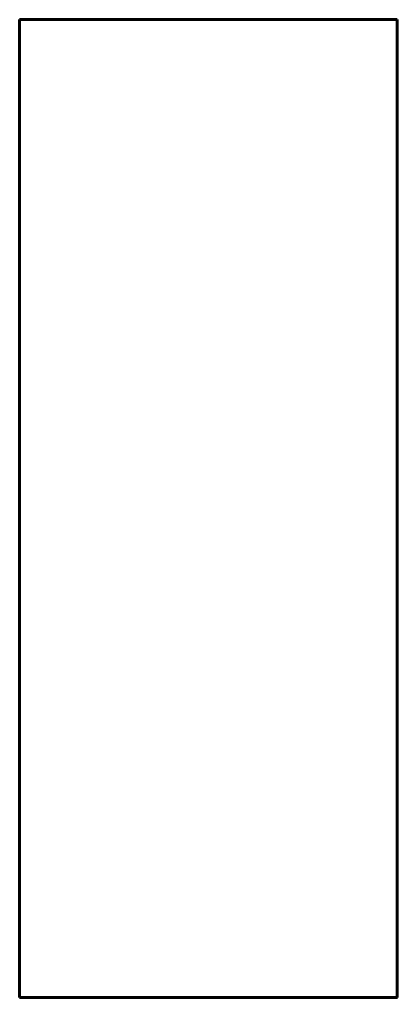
# Model space of a CAD drawing. Header units: millimetres. Extents: x -1.2 to 1.2, y 5.25 to 11.44.
import ezdxf

# ---------------------------------------------------------------- set-up
doc = ezdxf.new("R2010")
doc.units = ezdxf.units.MM
doc.linetypes.add('K5LT_BASIC', pattern=[0])

msp = doc.modelspace()

# ---------------------------------------------------------------- linework, layer by layer
at = {"color": 150, "linetype": 'K5LT_BASIC', "lineweight": 60, "true_color": 0x0080ff}
for p, q in [((-1.1974, 11.4437), (1.1953, 11.4437)), ((-1.1974, 11.4437), (-1.1974, 5.2476)), ((1.1953, 11.4437), (1.1953, 5.2476)), ((-1.1974, 5.2476), (1.1974, 5.2476))]:
    msp.add_line(p, q, dxfattribs=at)

doc.saveas('drawing.dxf')
